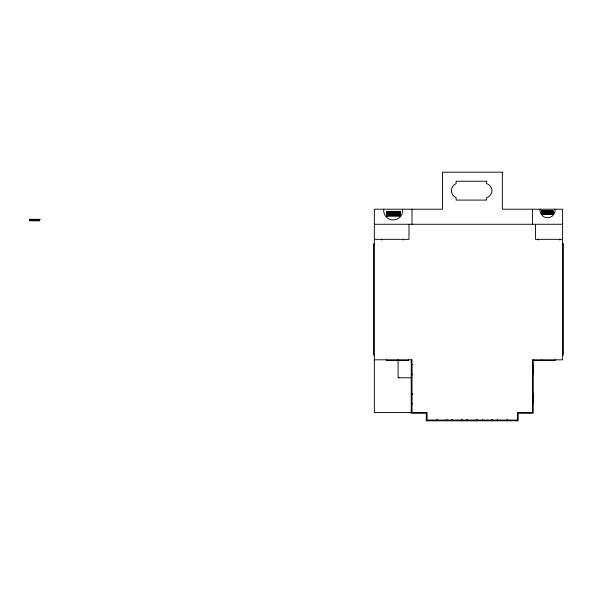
<?xml version="1.0" encoding="UTF-8"?>
<svg xmlns="http://www.w3.org/2000/svg" width="593" height="593" viewBox="0 0 593 593"><rect width="100%" height="100%" fill="white"/><g stroke="black" fill="none" stroke-linecap="round" stroke-linejoin="round"><path stroke-width="0.89" d="M543.662 360.581L542.625 360.403M541.453 360.411L541.75 360.403M542.921 360.588L542.699 360.403M399.912 213.295L386.532 213.398M552.809 212.064L541.846 212.161L552.832 212.175M386.532 213.584L386.925 213.613M540.608 360.581L541.565 360.403M552.832 210.552L541.861 210.5L541.883 214.325L552.809 214.288L552.809 210.515L552.795 214.325M542.165 210.797L542.165 214.088M541.846 210.811L552.832 210.886M541.846 211.019L552.832 210.93M386.562 211.367L399.912 211.404L399.89 216.052M552.832 211.427L542.165 211.493M386.532 211.664L386.925 211.619M399.549 211.649L399.934 211.619M386.532 211.76L386.925 211.783M399.549 211.723L399.934 211.731M541.846 211.679L552.832 211.738M386.532 211.879L399.934 211.864L386.532 212.035M541.846 211.805L552.832 211.886M386.532 212.124L399.934 212.383M399.934 212.057L399.512 212.138L399.934 212.25M386.532 212.494L399.934 212.472M386.532 212.613L386.925 212.59M399.549 212.59L399.934 212.642M541.861 212.561L552.809 212.561M386.532 212.776L386.925 212.746M399.549 212.672L399.934 212.702M541.861 212.672L552.809 212.709M386.532 212.872L399.934 212.887M399.934 213.006L386.532 213.02L386.925 213.035M541.861 212.998L552.809 213.02M399.549 213.109L399.934 213.139M541.861 213.124L552.809 213.102M386.532 213.265L386.925 213.176M399.549 213.265L399.934 213.169M541.861 213.287L552.809 213.287M386.532 213.524L399.934 213.436M541.861 213.436L552.809 213.495M399.549 213.613L399.934 213.547M541.861 213.584L552.809 213.562M386.532 213.665L386.925 213.762M541.861 213.665L552.809 213.665M541.913 213.828L552.765 213.799M386.562 213.932L399.912 213.932M541.861 213.977L552.809 213.947M399.912 214.088L386.562 214.088L386.962 214.162M541.861 214.132L552.809 214.021M399.512 214.184L399.912 214.177M386.562 214.31L386.962 214.318M399.512 214.31L399.912 214.31M386.562 214.466L399.912 214.444M386.562 214.592L399.912 214.57M386.562 214.681L399.912 214.681M386.562 214.792L399.912 214.792M386.562 214.977L399.912 214.977M386.562 215.126L386.962 215.081M399.512 215.081L399.912 215.051M386.621 215.481L399.852 215.481M386.562 215.57L399.912 215.585M386.562 215.704L386.962 215.674M399.512 215.696L399.912 215.682M386.562 215.785L399.912 215.808M386.562 215.896L386.962 215.926M399.512 215.978L399.912 215.993L386.562 216.008M29.954 220.07L39.62 220.07M374.346 224.273L562.594 224.273M374.346 239.335L408.985 239.335L408.985 224.273M562.594 239.335L535.486 239.335L535.486 224.273M562.594 243.493L562.972 243.79M374.346 243.79L373.597 243.79L373.597 354.977L374.346 354.977M562.223 243.79L563.35 243.79L563.35 354.977L562.594 354.977M374.346 359.81L412.002 359.81L412.002 412.52M412.75 364.613L411.624 364.613L411.624 374.887L412.002 374.887M412.002 374.279L412.75 374.279M398.644 377.482L399.771 377.482M412.002 377.785L398.103 377.785L398.103 359.81M412.75 393.819L411.624 393.819L411.624 404.085L412.002 404.085M411.624 394.115L412.002 394.115M412.002 403.485L412.75 403.485M411.624 403.789L412.002 403.789M559.874 239.335L559.874 240.083M555.218 359.81L555.218 360.566L533.381 360.566L533.381 359.81M552.483 210.508L552.483 214.325M542.639 360.151L542.625 360.596M542.195 210.508L542.195 214.325M541.943 210.522L541.943 214.288M541.698 360.151L541.75 360.596M538.036 239.335L538.036 240.083M533.233 359.81L533.233 413.277L518.171 413.277L518.171 420.8L426.308 420.8L426.308 413.277L411.245 413.277L411.245 359.81M532.855 364.31L532.855 374.583M532.855 393.211L532.855 403.485M532.477 209.21L532.477 224.273M507.2 419.295L507.2 420.052M497.534 419.295L497.534 420.052M492.16 419.295L492.16 420.052M482.494 419.295L482.494 420.052M476.824 419.295L476.824 420.052M467.158 419.295L467.158 420.052M461.836 419.295L461.836 420.052M452.162 419.295L452.162 420.052M446.781 419.295L446.781 420.052M437.115 419.295L437.115 420.052M412.002 209.21L412.002 224.273M408.399 359.81L408.399 360.566L386.569 360.566L386.569 359.81M403.462 239.335L403.462 240.083M399.83 211.419L399.83 216.015M399.512 211.404L399.512 216.052M386.962 211.404L386.962 216.052M386.651 211.419L386.651 216.015M386.584 211.404L386.584 216.052M381.625 239.335L381.625 240.083M39.62 219.314L39.62 220.448L29.954 220.448L29.954 219.314M39.472 220.07L39.472 220.818L33.223 220.818L33.252 220.07M33.097 220.07L33.075 220.818L30.102 220.818L30.102 220.07M555.07 209.21A7.59 7.59 0 0 1 547.539 217.75A7.59 7.59 0 0 1 540.008 209.21M402.588 209.21A9.495 9.495 0 0 1 393.174 219.973A9.495 9.495 0 0 1 383.76 209.21M502.36 172.2L442.46 172.2L442.46 209.21L374.346 209.21L374.346 412.52L427.056 412.52L427.056 420.052L517.415 420.052L517.415 412.52L532.477 412.52L532.477 359.81L562.594 359.81L562.594 209.21L502.36 209.21L502.36 172.2M486.601 181.25L456.128 181.25L456.128 183.608A7.642 7.642 0 0 0 456.128 197.736L456.128 200.086L486.601 200.086L486.601 197.736A7.353 7.353 0 0 0 486.601 183.608L486.601 181.25M399.912 215.252L386.562 215.237L399.912 215.252M39.924 219.314L29.65 219.314L29.65 219.692L39.924 219.692L39.924 219.314"/></g></svg>
